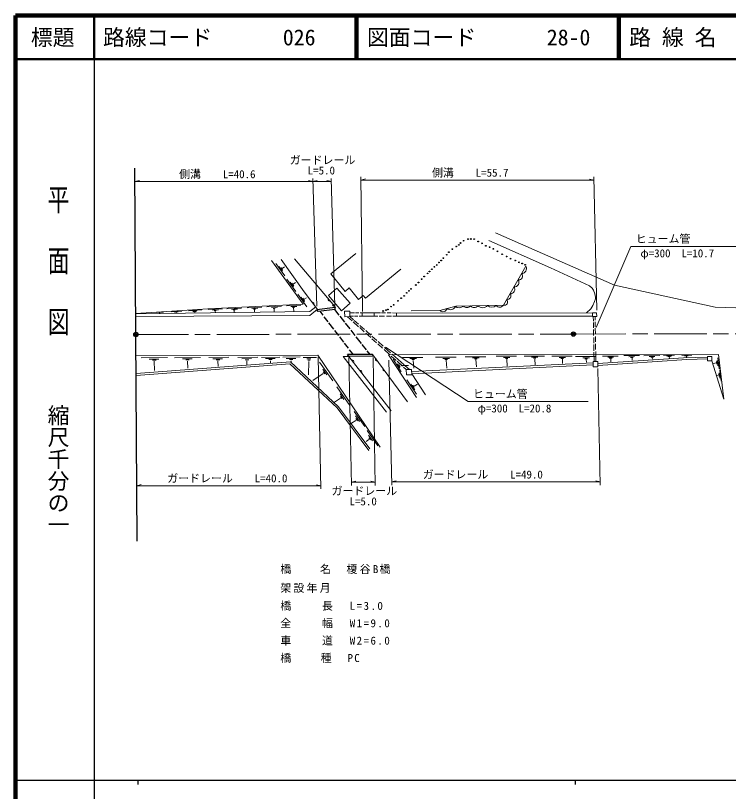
# Model space of a CAD drawing. Units: millimetres, scale not verified. Extents: x 40000 to 680000, y 20000 to 380000.
# Drawn here: x 40000 to 203086, y 202409 to 380000 of the extents above; entities that cross this region are included whole.
import ezdxf
from ezdxf.enums import TextEntityAlignment as Align

# ---------------------------------------------------------------- set-up
doc = ezdxf.new("R2010")
doc.units = ezdxf.units.MM
doc.header["$LTSCALE"] = 1000
doc.header["$PDMODE"] = 32
doc.header["$PDSIZE"] = 500
doc.linetypes.add('CHAIN', pattern=[18.5, 12, -1.5, 3.5, -1.5])
for name, color, linetype, lineweight in [('M-BGD', 7, 'Continuous', 13), ('M-BMK', 2, 'CHAIN', 13), ('M-BMK-SRVR', 3, 'Continuous', 25), ('M-STR-HTXT', 7, 'Continuous', 13), ('M-STR-STR1', 1, 'Continuous', 25), ('M-TTL', 2, 'Continuous', 140), ('M-TTL-BAND', 7, 'Continuous', 25), ('M-TTL-LINE', 7, 'Continuous', 50)]:
    doc.layers.add(name, color=color, linetype=linetype, lineweight=lineweight)
doc.layers.add('M-OTRS', color=6, linetype='Continuous')
doc.layers.add('M-TTL-TXT', color=7, linetype='Continuous')
doc.styles.add('@ＭＳ ゴシック', font='')
doc.styles.add('ＭＳ ゴシック', font='')
doc.styles.get('@ＭＳ ゴシック').set_extended_font_data('@MS Gothic')
doc.styles.get('ＭＳ ゴシック').set_extended_font_data('MS Gothic')

msp = doc.modelspace()

# ---------------------------------------------------------------- linework, layer by layer
at = {"layer": 'M-BGD'}
for p, q in [((149800, 330227), (177039, 318319)), ((148237, 328502), (162348, 322235)), ((112109, 320859), (117858, 325547)), ((98535, 323923), (105787, 313948)), ((99530, 323276), (101570, 320395)), ((100737, 324181), (105994, 316778)), ((103845, 324307), (113014, 313428)), ((101035, 321484), (100256, 322549)), ((100661, 322319), (101079, 321727)), ((100985, 322095), (101509, 322462)), ((120027, 315293), (128169, 321932)), ((151623, 313709), (156761, 322615)), ((162348, 322235), (171286, 318135)), ((102081, 319687), (104121, 316806)), ((112109, 320859), (115368, 316862)), ((103587, 317895), (102808, 318960)), ((103213, 318730), (103631, 318138)), ((103537, 318506), (104060, 318873)), ((171286, 318135), (171877, 317632)), ((177039, 318319), (200009, 313272)), ((104563, 316238), (106603, 313357)), ((105994, 316778), (109176, 312671)), ((111570, 315921), (113536, 317616)), ((113536, 317616), (116540, 314132)), ((115368, 316862), (116323, 317641)), ((116323, 317641), (118466, 315013)), ((171877, 317632), (172204, 317165)), ((172204, 317165), (172494, 316268)), ((172494, 316268), (172634, 315557)), ((106068, 314446), (105290, 315511)), ((105695, 315281), (106112, 314689)), ((106019, 315057), (106542, 315424)), ((111570, 315921), (114574, 312437)), ((118466, 315013), (119541, 315889)), ((119541, 315889), (120027, 315293)), ((172040, 313669), (172448, 314566)), ((172634, 315193), (172448, 314566)), ((172634, 315557), (172634, 315193)), ((83957, 312848), (67507, 311825)), ((79570, 312434), (82604, 312634)), ((105787, 313948), (83957, 312848)), ((87345, 312876), (84035, 312739)), ((86440, 312664), (85038, 312602)), ((91678, 313040), (88368, 312903)), ((90773, 312828), (89371, 312766)), ((89801, 312616), (90250, 312635)), ((96329, 313274), (93019, 313136)), ((95424, 313037), (94022, 312974)), ((94421, 312781), (94869, 312800)), ((94639, 312663), (94668, 312083)), ((100829, 313470), (97519, 313333)), ((99924, 313233), (98522, 313171)), ((98921, 312978), (99370, 312996)), ((99139, 312859), (99168, 312280)), ((105289, 313675), (101979, 313538)), ((104384, 313439), (102982, 313376)), ((103381, 313183), (103830, 313202)), ((103599, 313065), (103636, 312317)), ((107286, 311378), (109073, 312804)), ((107334, 312234), (108682, 313309)), ((114574, 312437), (116540, 314132)), ((137070, 312510), (140708, 313456)), ((140708, 313456), (151623, 313709)), ((170611, 311918), (171592, 312859)), ((171592, 312859), (172040, 313669)), ((200009, 313272), (209651, 312893)), ((107334, 312234), (67507, 311709)), ((107286, 311378), (67511, 311098)), ((72191, 312005), (73827, 312126)), ((72949, 311990), (72960, 311879)), ((75628, 312175), (78012, 312352)), ((77220, 312184), (76323, 312116)), ((76734, 312068), (76759, 311893)), ((81441, 312421), (80446, 312355)), ((81285, 312240), (80672, 312200)), ((81007, 312171), (81026, 311921)), ((85468, 312453), (85917, 312471)), ((85686, 312334), (85706, 311933)), ((90019, 312498), (90044, 312009)), ((115290, 312335), (116488, 312349)), ((115305, 311069), (115290, 312335)), ((115305, 311069), (116502, 311083)), ((115947, 311077), (117019, 310110)), ((116502, 311083), (116488, 312349)), ((116492, 311972), (117507, 311971)), ((116501, 311228), (117345, 311228)), ((116502, 311083), (117285, 310388)), ((117571, 311227), (118302, 311227)), ((117744, 311971), (118493, 311970)), ((118607, 311226), (122879, 311222)), ((118809, 311970), (123477, 311965)), ((119277, 311969), (119289, 311226)), ((122069, 311967), (122068, 311223)), ((123165, 311222), (124439, 311220)), ((123681, 311965), (124659, 311964)), ((124834, 311220), (126023, 311219)), ((125003, 311964), (125948, 311963)), ((126221, 311962), (171999, 311916)), ((126314, 311219), (172008, 311173)), ((127151, 311962), (127150, 311218)), ((130509, 312426), (137070, 312510)), ((171998, 311978), (172932, 311989)), ((172009, 311107), (171998, 311978)), ((172009, 311107), (172943, 311118)), ((172186, 310030), (172166, 311109)), ((172583, 310259), (172567, 311114)), ((172943, 311118), (172932, 311989)), ((117232, 309918), (118485, 308788)), ((117486, 310209), (118450, 309352)), ((118784, 309055), (119806, 308146)), ((172213, 308535), (172191, 309726)), ((172610, 308775), (172589, 309928)), ((118734, 308564), (119774, 307627)), ((120104, 307882), (121265, 306850)), ((120107, 307326), (121271, 306278)), ((172245, 306758), (172220, 308145)), ((172641, 307077), (172616, 308427)), ((121501, 306640), (122651, 305618)), ((121539, 306035), (122593, 305086)), ((172277, 305027), (172254, 306278)), ((172673, 305292), (172650, 306542)), ((122883, 304824), (123972, 303842)), ((122919, 305380), (124134, 304299)), ((124405, 304059), (125804, 302816)), ((172308, 303292), (172283, 304680)), ((172705, 303541), (172680, 304880)), ((109161, 302244), (67566, 302078)), ((123395, 281228), (109161, 302244)), ((116276, 301984), (114985, 301978)), ((124880, 289224), (114985, 301978)), ((116276, 301984), (125955, 289512)), ((121985, 302008), (129655, 291606)), ((124291, 303555), (125579, 302394)), ((125341, 302334), (200812, 302397)), ((131713, 292555), (125341, 302334)), ((125954, 302056), (127045, 301072)), ((126141, 302515), (128921, 300045)), ((142877, 301922), (147550, 301922)), ((149922, 302028), (154595, 302028)), ((156336, 302049), (161010, 302049)), ((162645, 302007), (167318, 302007)), ((168113, 301943), (172786, 301943)), ((172354, 300788), (172314, 302944)), ((172755, 300793), (172712, 303118)), ((174274, 302045), (177891, 302073)), ((179125, 302171), (182742, 302199)), ((180321, 301918), (181602, 301946)), ((183752, 302133), (187369, 302161)), ((184952, 301956), (186233, 301984)), ((188206, 302224), (190767, 302243)), ((188873, 302079), (190154, 302107)), ((189846, 301958), (189222, 301937)), ((192419, 302219), (194706, 302257)), ((193883, 302126), (193055, 302114)), ((193460, 302044), (193462, 301725)), ((198257, 301947), (199297, 301959)), ((198268, 300946), (198257, 301947)), ((199309, 300958), (199297, 301959)), ((200812, 302397), (202010, 292225)), ((102876, 300716), (67590, 298071)), ((102785, 300262), (67593, 297624)), ((68775, 301650), (74726, 301734)), ((72792, 301384), (70563, 301370)), ((71320, 301132), (72133, 301146)), ((71712, 300879), (71782, 298790)), ((76387, 301681), (82339, 301765)), ((80404, 301414), (78175, 301400)), ((78932, 301162), (79745, 301176)), ((79325, 300910), (79380, 299256)), ((84204, 301721), (88760, 301785)), ((87358, 301442), (85129, 301428)), ((85886, 301190), (86699, 301204)), ((86279, 300937), (86320, 299709)), ((90836, 301747), (95392, 301812)), ((93990, 301469), (91761, 301455)), ((92518, 301216), (93331, 301230)), ((92911, 300964), (92940, 300094)), ((96234, 301769), (100422, 301828)), ((99388, 301490), (97159, 301476)), ((97916, 301238), (98729, 301252)), ((98309, 300985), (98324, 300530)), ((101180, 301791), (105147, 301847)), ((104114, 301509), (101884, 301495)), ((102641, 301257), (103455, 301271)), ((113570, 290199), (102785, 300262)), ((113883, 290447), (102876, 300716)), ((103034, 301004), (103046, 300641)), ((105830, 301741), (108812, 301741)), ((107541, 301396), (106615, 301405)), ((106840, 301143), (107363, 301134)), ((107073, 300825), (107036, 297774)), ((109559, 300697), (112567, 296386)), ((128231, 298417), (126352, 301362)), ((127268, 300871), (128526, 299737)), ((127338, 300287), (127918, 299352)), ((128535, 301754), (133208, 301754)), ((130217, 301493), (131703, 301493)), ((130622, 298539), (172131, 300542)), ((130666, 301250), (131236, 301250)), ((130984, 301081), (131086, 299259)), ((136085, 301796), (140758, 301796)), ((137767, 301535), (139253, 301535)), ((138216, 301292), (138786, 301292)), ((138533, 301123), (138636, 299301)), ((144560, 301661), (146046, 301661)), ((145008, 301418), (145578, 301418)), ((145326, 301250), (145421, 299564)), ((151605, 301766), (153091, 301766)), ((152053, 301523), (152623, 301523)), ((152371, 301355), (152461, 299759)), ((158019, 301787), (159505, 301787)), ((158467, 301544), (159037, 301544)), ((158785, 301376), (158859, 300068)), ((164328, 301745), (165814, 301745)), ((164776, 301502), (165346, 301502)), ((165094, 301334), (165148, 300372)), ((169795, 301682), (171281, 301682)), ((170244, 301439), (170814, 301439)), ((170562, 301271), (170598, 300635)), ((172128, 300785), (173208, 300798)), ((172142, 299620), (172128, 300785)), ((173222, 299633), (173208, 300798)), ((173213, 300375), (192802, 301662)), ((173218, 299915), (193558, 301242)), ((175470, 301792), (176751, 301820)), ((176443, 301596), (175819, 301575)), ((176181, 301418), (176209, 300732)), ((181293, 301722), (180670, 301701)), ((181032, 301545), (181052, 301050)), ((185924, 301797), (185301, 301776)), ((185662, 301619), (185673, 301353)), ((189555, 301859), (189565, 301609)), ((192802, 301662), (198258, 301842)), ((193558, 301242), (198263, 301410)), ((198268, 300946), (199309, 300958)), ((202010, 292225), (199309, 300958)), ((200236, 300511), (199625, 300374)), ((200423, 300187), (200342, 300785)), ((200501, 301037), (200650, 299850)), ((200959, 299149), (200659, 301682)), ((111177, 297798), (110330, 299075)), ((110404, 298465), (110729, 297985)), ((128021, 299698), (127768, 300119)), ((128189, 299885), (129871, 299913)), ((128739, 299546), (129385, 298963)), ((129137, 299853), (130103, 298993)), ((129385, 298963), (130602, 299015)), ((129437, 297743), (129385, 298963)), ((130654, 297795), (130602, 299015)), ((130644, 298024), (172136, 300078)), ((172142, 299620), (173222, 299633)), ((201379, 296289), (201080, 298822)), ((110392, 298060), (107987, 296446)), ((129437, 297743), (130654, 297795)), ((131717, 293319), (129544, 296628)), ((130644, 298024), (133816, 293165)), ((200737, 297688), (200426, 297618)), ((200924, 297364), (200843, 297962)), ((200965, 298209), (201114, 297022)), ((113486, 295049), (116494, 290738)), ((130441, 295646), (131311, 294342)), ((131213, 294889), (130867, 295389)), ((131213, 295156), (131960, 295604)), ((115104, 292150), (114257, 293428)), ((114319, 292412), (112987, 291518)), ((114331, 292817), (114655, 292337)), ((120850, 280479), (113570, 290199)), ((121065, 280857), (113883, 290447)), ((117435, 289400), (119866, 285914)), ((118649, 287080), (117801, 288357)), ((117876, 287746), (118200, 287267)), ((117864, 287341), (116865, 286671)), ((120407, 285011), (122839, 281526)), ((120836, 282953), (120176, 282511)), ((121621, 282691), (120773, 283969)), ((120848, 283358), (121172, 282878))]:
    msp.add_line(p, q, dxfattribs=at)
at = {"layer": 'M-BGD', "lineweight": 25}
msp.add_line((113014, 313428), (113099, 313170), dxfattribs=at)
for centre in [(142504, 328463), (143499, 328828), (144144, 328856), (144929, 328842), (140821, 327145), (141410, 327496), (141803, 327944), (145812, 328295), (146709, 327860), (147565, 327285), (148448, 326963), (138634, 325252), (139125, 325855), (139924, 326528), (149303, 326584), (150214, 326024), (151322, 325351), (136860, 323465), (137351, 323942), (137863, 324481), (152331, 324860), (153257, 324355), (154322, 323935), (155163, 323514), (155878, 323234), (134715, 321404), (135220, 321923), (135809, 322484), (136342, 322904), (156593, 322953), (132906, 319656), (133496, 320254), (134267, 320983), (131560, 318319), (132177, 318899), (129485, 316515), (129999, 316992), (130457, 317450), (127475, 314711), (128232, 315319), (128896, 315823), (124735, 312577), (125154, 312731), (125898, 313375), (126503, 313795), (124103, 312374)]:
    msp.add_circle(centre, 83.5, dxfattribs=at)
at = {"layer": 'M-BGD'}
for centre, radius, start, end in [((155678, 322116), 1192, 275.31315, 24.72227), ((155156, 320370), 844, 258.6162, 41.41922), ((154092, 318955), 1072, 266.79818, 33.23724), ((152394, 315873), 916, 266.89171, 33.14371), ((153246, 317332), 962, 264.92915, 35.10627), ((151843, 314415), 740, 252.72696, 47.30846), ((137776, 313168), 965, 222.97058, 346.19026), ((139481, 313874), 1211, 230.66813, 338.49271), ((141492, 314534), 1415, 231.3145, 312.81581), ((143235, 314258), 1091, 224.22418, 318.42486), ((144899, 314296), 1140, 221.99569, 320.65336), ((146838, 314578), 1459, 223.53751, 319.11154), ((148930, 314705), 1466, 227.55207, 315.09698), ((150782, 314250), 1000, 215.45831, 327.19074)]:
    msp.add_arc(centre, radius, start, end, dxfattribs=at)
at = {"layer": 'M-BGD', "lineweight": 25}
for centre, start, end in [((111736, 315031), 142.80402, 297.44325), ((108050, 314032), 320.4445, 115.08373), ((112798, 313771), 142.80402, 297.44325), ((117114, 300812), 320.49395, 115.13318), ((122579, 301298), 139.08638, 293.72561), ((118968, 298423), 320.49395, 115.13318), ((124292, 298975), 139.08638, 293.72561)]:
    msp.add_arc(centre, 256, start, end, dxfattribs=at)
at = {"layer": 'M-BMK'}
for p, q in [((67536, 307004), (167621, 307102)), ((167621, 307102), (228320, 307161))]:
    msp.add_line(p, q, dxfattribs=at)
at = {"layer": 'M-BMK-SRVR'}
for p, q in [((67536, 307004), (67304, 345065)), ((67824, 259722), (67536, 307004))]:
    msp.add_line(p, q, dxfattribs=at)
for centre in [(67536, 307004), (167621, 307102)]:
    msp.add_circle(centre, 500, dxfattribs=at)
for p in [(67536, 307004), (167621, 307102)]:
    msp.add_point(p, dxfattribs=at)
at = {"layer": 'M-OTRS'}
msp.add_point((67536, 307004), dxfattribs=at)
at = {"layer": 'M-STR-HTXT'}
for p, q in [((119382, 312259), (119014, 343075)), ((172940, 312567), (172259, 343075)), ((67323, 341996), (68323, 342246)), ((67323, 341996), (108001, 341996)), ((108001, 341996), (106995, 342218)), ((108935, 313465), (107977, 342732)), ((108001, 341996), (109001, 342246)), ((108001, 341996), (112247, 341996)), ((112247, 341996), (111240, 342218)), ((113045, 313461), (112226, 342733)), ((119022, 342338), (120022, 342588)), ((119022, 342338), (172276, 342338)), ((172276, 342338), (171269, 342560)), ((172854, 308634), (180765, 327157)), ((180765, 327157), (208265, 327157)), ((124595, 304116), (143526, 291657)), ((109202, 301817), (109850, 271658)), ((116249, 301718), (116872, 272442)), ((121798, 301721), (122265, 272442)), ((125428, 301142), (126058, 272520)), ((173166, 299215), (173769, 272520)), ((143526, 291657), (171026, 291657)), ((126041, 273256), (127041, 273506)), ((67747, 272394), (68747, 272644)), ((67747, 272394), (109834, 272394)), ((109834, 272394), (108827, 272616)), ((116856, 273178), (117856, 273428)), ((116856, 273178), (122253, 273178)), ((122253, 273178), (121247, 273400)), ((126041, 273256), (173753, 273256)), ((173753, 273256), (172746, 273478))]:
    msp.add_line(p, q, dxfattribs=at)
at = {"layer": 'M-STR-STR1'}
for p, q in [((113099, 313170), (108914, 312638)), ((109214, 312248), (108914, 312638)), ((113123, 312745), (109214, 312248)), ((114067, 311432), (113045, 312735)), ((113123, 312745), (113099, 313170)), ((110347, 311425), (109670, 312306)), ((111526, 309891), (110616, 311074)), ((115330, 309820), (114261, 311184)), ((112809, 308222), (111687, 309681)), ((116536, 308282), (115501, 309602)), ((113953, 306734), (113042, 307919)), ((117729, 306760), (116773, 307980)), ((115107, 305233), (114173, 306447)), ((119151, 304945), (117953, 306474)), ((116144, 303885), (115288, 304997)), ((120274, 303513), (119314, 304737)), ((121642, 302445), (115940, 302421)), ((116276, 301984), (115940, 302421)), ((121985, 302008), (116276, 301984)), ((117128, 302604), (116429, 303513)), ((121113, 302443), (120475, 303256)), ((121985, 302008), (121642, 302445))]:
    msp.add_line(p, q, dxfattribs=at)
at = {"layer": 'M-TTL'}
for p, q in [((40000, 380000), (40000, 20000)), ((680000, 380000), (40000, 380000))]:
    msp.add_line(p, q, dxfattribs=at)
at = {"layer": 'M-TTL-BAND'}
for p, q in [((58000, 370000), (58000, 20000)), ((40000, 205000), (579000, 205000)), ((68000, 205000), (68000, 204000)), ((168000, 205000), (168000, 204000))]:
    msp.add_line(p, q, dxfattribs=at)
at = {"layer": 'M-TTL-LINE'}
for p, q in [((58000, 380000), (58000, 370000)), ((117750, 380000), (117750, 370000)), ((118250, 380000), (118250, 370000)), ((177750, 380000), (177750, 370000)), ((178250, 380000), (178250, 370000)), ((40000, 370000), (680000, 370000))]:
    msp.add_line(p, q, dxfattribs=at)

# ---------------------------------------------------------------- texts
at = {"layer": 'M-STR-HTXT', "style": 'ＭＳ ゴシック'}
for s, p in [('ガードレール', (102730, 345453)), ('側溝\u3000\u3000L=40.6', (77415, 342220)), ('L=5.0', (106843, 343070)), ('側溝\u3000\u3000L=55.7', (135272, 342562)), ('ヒューム管', (181879, 327419)), ('φ=300  L=10.7', (182946, 324113)), ('ヒューム管', (144641, 291920)), ('φ=300  L=20.8', (145708, 288613)), ('ガードレール\u3000\u3000L=49.0', (133135, 273480)), ('ガードレール\u3000\u3000L=40.0', (74711, 272618)), ('ガードレール', (112294, 269727)), ('L=5.0', (116408, 267344))]:
    msp.add_text(s, height=1833, dxfattribs=at).set_placement(p, align=Align.BOTTOM_LEFT)
at = {"layer": 'M-STR-HTXT', "char_height": 1833, "attachment_point": 7, "style": 'ＭＳ ゴシック'}
for s, insert in [('\\T1.21;橋\u3000\u3000名\u3000榎谷B橋', (100572, 252164)), ('\\T1.2;架設年月\u3000', (100572, 247869)), ('\\T1.27;橋\u3000\u3000長\u3000L=3.0', (100572, 243771)), ('\\T1.27;全\u3000\u3000幅\u3000W1=9.0', (100572, 239791)), ('\\T1.27;車\u3000\u3000道\u3000W2=6.0', (100572, 235811)), ('\\T1.23;橋\u3000\u3000種\u3000PC', (100572, 231831))]:
    msp.add_mtext(s, dxfattribs=dict(at, insert=insert))
at = {"layer": 'M-TTL-BAND', "style": '@ＭＳ ゴシック', "width": 1.4}
msp.add_text('平  面  図', height=3666, rotation=270, dxfattribs=at).set_placement((49777, 306475), align=Align.MIDDLE_RIGHT)
at = {"layer": 'M-TTL-BAND', "style": '@ＭＳ ゴシック'}
msp.add_text('縮尺千分の一', height=3666, rotation=270, dxfattribs=at).set_placement((49777, 261030), align=Align.MIDDLE_RIGHT)
at = {"layer": 'M-TTL-TXT', "style": 'ＭＳ ゴシック'}
msp.add_text('標題', height=3666, dxfattribs=at).set_placement((48500, 375000), align=Align.MIDDLE_CENTER)
for s, p in [('路線コード', (60000, 375000)), ('026', (101142, 375000)), ('図面コード', (120380, 375000)), ('28-0', (161521, 375000)), ('路 線 名', (180380, 375000))]:
    msp.add_text(s, height=3666, dxfattribs=at).set_placement(p, align=Align.MIDDLE_LEFT)

doc.saveas('drawing.dxf')
